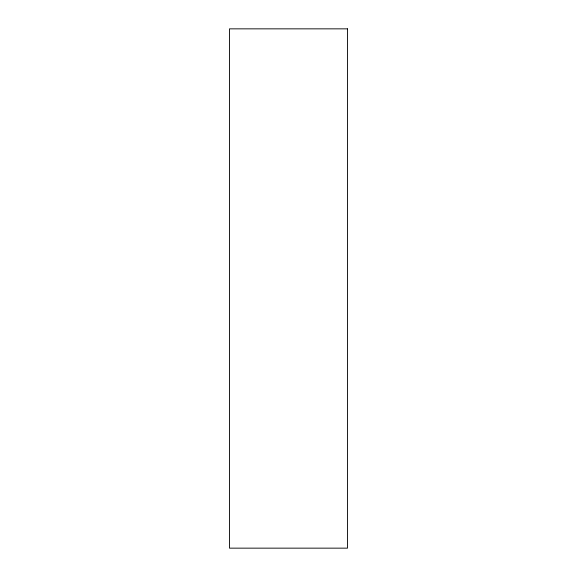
<?xml version="1.0" encoding="UTF-8"?>
<svg xmlns="http://www.w3.org/2000/svg" width="577" height="577" viewBox="0 0 577 577"><rect width="100%" height="100%" fill="white"/><g stroke="black" fill="none" stroke-linecap="round" stroke-linejoin="round"><path stroke-width="0.87" d="M347.513 28.85L229.487 28.85L229.487 548.15L347.513 548.15L347.513 28.85"/></g></svg>
